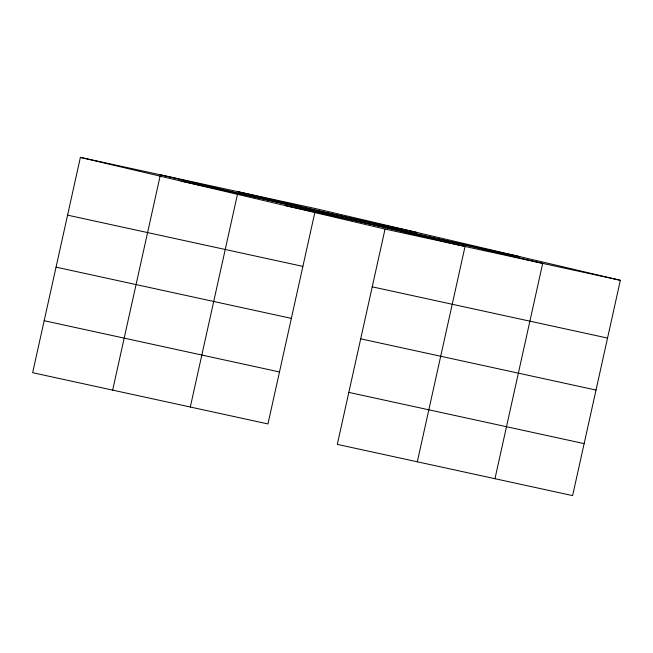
<?xml version="1.0" encoding="UTF-8"?>
<svg xmlns="http://www.w3.org/2000/svg" width="653" height="653" viewBox="0 0 653 653"><rect width="100%" height="100%" fill="white"/><g stroke="black" fill="none" stroke-linecap="round" stroke-linejoin="round"><path stroke-width="0.98" d="M80.384 157.389L385.041 229.064L337.307 444.375L572.616 495.611L620.35 280.3L315.693 208.625L80.384 157.389L32.65 372.7L267.959 423.936L315.032 211.613M112.659 390.119L160.393 174.808L465.042 246.483L417.308 461.793M190.309 407.023L237.382 194.7M494.966 478.706L542.7 263.396L238.043 191.713M180.922 181.044L416.23 232.28M284.504 205.409L519.812 256.645M385.041 229.064L620.35 280.3M67.577 215.155L302.886 266.391M372.234 286.838L607.543 338.074M56.052 267.15L291.36 318.386M360.709 338.825L596.018 390.061M44.175 320.713L279.484 371.949M348.833 392.388L584.141 443.624"/></g></svg>
